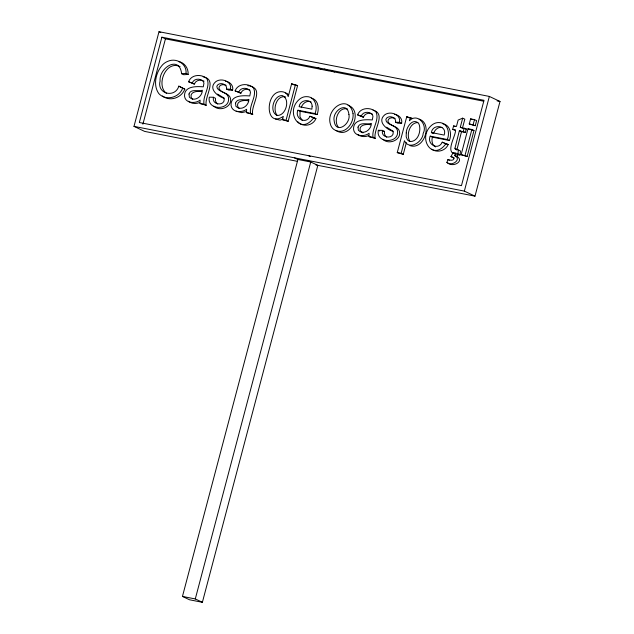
<?xml version="1.0" encoding="UTF-8"?>
<svg xmlns="http://www.w3.org/2000/svg" width="634" height="634" viewBox="0 0 634 634"><rect width="100%" height="100%" fill="white"/><g stroke="black" fill="none" stroke-linecap="round" stroke-linejoin="round"><path stroke-width="0.95" d="M232.615 90.234L230.483 89.228C232.266 81.31 221.147 77.459 215.695 81.738C208.031 88.277 217.002 95.948 223.651 98.143L224.238 99.324C224.547 104.673 216.685 105.284 214.078 101.606L213.341 99.681L213.341 97.248L209.331 97.184C206.422 110.815 231.362 110.784 228.343 97.081C226.885 91.423 216.899 92.231 216.844 86.224C218.675 81.437 227.764 83.759 226.544 89.077L228.676 90.083L232.615 90.234C233.748 85.606 229.896 81.699 225.482 81.184M401.631 123.361L399.499 122.354C401.282 114.429 390.164 110.578 384.711 114.857C377.048 121.395 386.019 129.067 392.668 131.262L393.254 132.443C393.563 137.792 385.694 138.402 383.094 134.725L382.357 132.799L382.357 130.374L378.347 130.303C375.439 143.934 400.379 143.902 397.359 130.2C395.901 124.541 385.916 125.35 385.86 119.343C387.683 114.556 396.781 116.878 395.561 122.196L397.684 123.202L401.631 123.361C402.764 118.724 398.905 114.817 394.491 114.302M458.374 149.989L460.506 150.995L460.038 154.989L457.906 153.983L458.374 149.989L455.394 149.252L454.95 148.269L459.388 130.644L465.411 132.411L466.315 128.995L460.292 127.228L462.685 118.162L464.817 119.168L462.424 128.234M311.334 98.088C318.498 99.768 319.377 108.755 317.111 114.58L314.987 113.573L297.948 110.237C294.208 118.281 306.048 125.072 309.955 116.26L315.93 118.613C313.069 125.675 302.893 127.593 297.845 121.807M297.948 110.237L300.072 111.243L299.961 116.775L302.18 120.325M442.897 123.788C450.505 125.072 451.836 134.424 449.387 140.494L447.255 139.488L430.217 136.151C426.484 144.203 438.316 150.987 442.223 142.182L448.206 144.528C445.544 150.813 437.23 153.206 431.683 149.18M430.217 136.151L432.348 137.158C431.485 140.613 431.944 145.265 435.59 146.922M297.306 161.321L144.639 131.404L133.996 126.372L159.007 31.7L489.361 96.431L500.004 101.464L474.993 196.144L316.001 164.983M161.892 37.184L139.345 122.505L461.465 185.627L484.011 100.307L161.892 37.184L165.442 38.856L483.687 101.218M142.896 124.185L165.442 38.856M291.632 83.799L288.232 96.645L287.456 94.981A8.979 7.679 -64.7 0 0 282.875 91.843C265.036 88.752 264.148 129.407 283.295 116.379L282.431 119.652L288.145 121.363L297.608 85.558L291.632 83.799L293.756 84.805M288.145 121.363L286.021 120.357L295.476 84.552M307.189 160.315L317.832 165.347L202.381 602.3L189.55 599.788L182.457 596.428L297.909 159.475L294.358 157.795M202.381 602.3L195.288 598.948L310.739 161.987L297.909 159.475M406.354 142.65L403.256 154.371L397.256 152.604L406.735 116.727L412.385 118.423L410.626 118.082M410.261 117.417L409.366 120.793C417.212 112.432 427.934 124.636 423.187 133.386C422.767 142.048 409.184 150.726 404.46 140.74L401.124 153.365L403.256 154.371M454.832 130.342L452.7 129.336L453.603 125.912L456.44 126.467L458.144 120.048L462.685 118.162M459.388 130.644L461.52 131.65L457.074 149.275L454.95 148.269M463.288 131.404L464.191 127.989M461.14 154.672L467.995 128.734L471.87 129.494L473.994 130.501L467.147 156.44L461.14 154.672L467.147 156.44M469.263 123.923L470.602 118.867L474.478 119.628L476.602 120.634L475.27 125.69L469.263 123.923L475.27 125.69M465.015 155.433L471.87 129.494M473.138 124.684L474.478 119.628M474.993 196.144L464.35 191.111L489.361 96.431M314.987 113.573C318.109 106.734 315.019 96.13 306.174 96.645A11.46 9.803 -64.7 0 0 299.834 98.967C284.135 111.449 300.302 136.706 313.806 117.607M447.255 139.488C450.386 132.657 447.295 122.045 438.451 122.568A11.46 9.803 -64.7 0 0 432.111 124.89C416.411 137.372 432.578 162.621 446.074 143.522M446.93 162.391L447.921 159.578C449.736 159.974 452.827 161.155 453.865 158.92L453.064 157.327L450.925 156.622L453.183 152.517L456.068 153.087L454.665 155.56C462.305 159.245 451.828 166.956 446.93 162.391C453.492 168.929 466.687 159.435 454.665 155.56M301.245 107.669C302.315 103.524 306.777 100.006 311.072 101.923M431.389 132.577C432.65 123.376 447.652 125.366 444.149 135.082L431.389 132.577L433.521 133.584C434.583 129.962 437.943 126.642 441.985 127.41M162.375 95.964C169.96 101.923 181.443 97.921 184.819 89.172L178.836 86.145C175.079 98.365 156.669 94.046 160.085 81.041C158.872 67.561 179.549 54.912 181.617 73.718L183.749 74.725L188.147 74.432C188.544 68.496 184.573 62.409 178.447 61.569M456.789 156.566L458.192 154.094M204.077 81.207C200.621 79.234 195.787 80.011 194.345 84.1L188.591 81.77C191.214 74.281 201.731 73.774 206.906 78.703C210.956 86.842 202.333 95.734 204.061 104.293L206.193 105.299C204.259 96.392 217.882 79.63 203.134 76.809M249.78 90.036C246.468 88.285 242.188 89.56 240.88 93.222L235.119 90.884C237.742 83.403 248.259 82.895 253.434 87.825C257.483 95.956 248.861 104.848 250.588 113.415L252.72 114.421C250.541 105.656 264.164 89.759 250.525 86.161M372.269 114.041C368.956 112.281 364.677 113.557 363.361 117.219L357.6 114.889C360.223 107.4 370.747 106.892 375.914 111.822C379.964 119.961 371.35 128.853 373.077 137.412L375.201 138.418C373.022 129.661 386.645 113.763 373.014 110.165M184.819 89.172L182.687 88.166C179.2 97.691 165.862 101.258 158.801 93.586C152.699 84.956 155.901 72.173 162.629 64.747A14.994 12.831 -64.7 0 1 168.097 61.221C176.387 57.559 187.117 63.899 186.016 73.425L188.147 74.432M188.591 81.77L192.221 83.094C193.838 78.244 200.59 78.03 203.498 81.683L203.926 83.339L203.268 86.826C196.12 86.311 183.836 85.978 184.557 96.392C185.58 103.508 195.391 103.825 200.09 100.148L200.019 103.5L206.193 105.299M235.119 90.884L238.749 92.215C240.365 87.357 247.117 87.143 250.026 90.797L250.454 92.461L249.796 95.94C242.648 95.433 230.364 95.092 231.085 105.506C232.107 112.622 241.919 112.939 246.618 109.27L246.547 112.622L252.72 114.421M357.6 114.889L361.237 116.212C362.846 111.362 369.606 111.148 372.515 114.802L372.943 116.458L372.285 119.945C365.136 119.43 352.845 119.097 353.566 129.51C354.596 136.627 364.407 136.944 369.099 133.267L369.036 136.619L375.201 138.418M283.168 119.137L280.054 120.135L275.505 119.049M199.639 102.518C196.057 104.039 191.452 103.881 188.449 101.202M246.166 111.632L241.602 112.63L236.141 111.235M368.655 135.636C365.065 137.158 360.469 136.999 357.465 134.321M181.617 73.718L186.016 73.425M201.612 91.661C197.293 90.71 188.805 91.859 191.516 98.191L192.728 99.348M248.14 100.782C243.821 99.823 235.333 100.972 238.051 107.305L239.264 108.469M370.628 124.779C366.309 123.828 357.822 124.977 360.532 131.309L363.02 132.926M382.881 131.349L384.489 131.381L384.489 133.806L385.226 135.731L386.716 137.126M226.544 89.077L230.483 89.228M395.561 122.196L399.499 122.354M417.893 122.513C409.865 122.592 406.323 134.218 409.398 140.518A6.237 5.334 -64.7 0 0 410.23 141.469M457.906 153.983C443.055 155.045 456.155 135.993 455.537 129.891L452.7 129.336M457.011 154.807L460.038 154.989M277.201 115.443C286.005 115.895 290.705 98.944 282.281 95.552C273.539 95.155 268.848 111.964 277.201 115.443C272.105 109.642 276.67 94.529 285.633 96.962M247.775 85.717L249.661 85.923M497.096 100.893L500.004 101.464M294.723 84.996L297.608 85.558M464.762 128.686L466.315 128.995M472.061 130.121L473.994 130.501M461.52 131.65L465.411 132.411M300.072 111.243L317.111 114.58M432.348 137.158L449.387 140.494M200.019 103.5L204.061 104.293M246.547 112.622L250.588 113.415M282.431 119.652L286.021 120.357M369.036 136.619L373.077 137.412M397.256 152.604L401.124 153.365M133.996 126.372L464.35 191.111M182.457 596.428L195.288 598.948M347.987 105.268C363.845 110.443 350.729 140.391 335.988 130.43M347.622 109.111C338.382 106.124 332.937 121.435 338.556 127.402M454.475 158.096L450.925 156.622M409.952 145.598C423.853 150.496 433.204 123.606 419.169 119.137M395.109 118.423C392.549 117.124 388.024 117.67 387.889 121.189C389.339 125.809 396.171 125.762 398.738 129.661C403.446 138.917 389.474 145.757 382.865 139.298M444.355 143.189L448.206 144.528M226.092 85.305C223.533 84.005 219.015 84.544 218.881 88.063C220.323 92.691 227.154 92.643 229.722 96.542C234.429 105.799 220.458 112.63 213.856 106.179M315.93 118.613L309.955 116.26M180.064 66.618C165.807 59.77 155.552 85.653 166.655 93.491M470.602 118.867L472.021 119.541M467.995 128.734L470.127 129.74M460.292 127.228L461.711 127.894M453.603 125.912L455.022 126.586M330.972 70.311L334.514 71.991M324.553 69.058L328.103 70.731M318.141 67.798L321.684 69.478M406.735 116.727L408.859 117.734M442.223 142.182L443.641 142.848M455.394 149.252L456.813 149.925M361.237 116.212L363.361 117.219M447.921 159.578L449.34 160.251M382.357 130.374L384.489 131.381M378.347 130.303L379.766 130.976M159.007 31.7L160.782 32.54M238.749 92.215L240.88 93.222M192.221 83.094L194.345 84.1M213.341 97.248L215.473 98.254L215.473 100.687L216.21 102.613L217.7 104.008M308.425 155.639L310.2 156.479M178.836 86.145L182.687 88.166M391.233 130.002L386.566 127.204M221.393 96.423L217.549 94.086M391.939 130.453L393.365 131.357M222.217 96.883L224.357 98.238M285.649 93A8.979 7.679 -64.7 0 1 288.422 94.561M353.043 113.668C354.184 123.717 344.072 136.199 333.856 129.423A11.341 9.7 -64.7 0 1 330.354 123.947C325.614 108.469 349.065 93.127 353.043 113.668M348.93 114.445C351.07 124.129 335.632 134.915 334.142 120.729C332.01 111.061 347.361 100.338 348.93 114.445M188.995 94.022L189.392 97.184C194.416 102.367 202.365 96.598 202.357 90.274C198.133 91.756 190.834 88.435 188.995 94.022M235.523 103.136L235.919 106.298C240.944 111.481 248.9 105.712 248.893 99.387C244.661 100.869 237.362 97.549 235.523 103.136M358.004 127.141L358.408 130.303C363.425 135.486 371.381 129.716 371.373 123.392C367.149 124.874 359.85 121.554 358.004 127.141M312.134 106.203L311.873 109.159L299.121 106.663C299.93 99.411 312.094 97.969 312.134 106.203M406.267 132.894L406.18 136.77L407.266 139.512A6.237 5.334 -64.7 0 0 410.293 141.525C418.44 141.675 421.737 129.811 418.749 123.551C413.138 117.266 406.164 127.149 406.267 132.894"/></g></svg>
